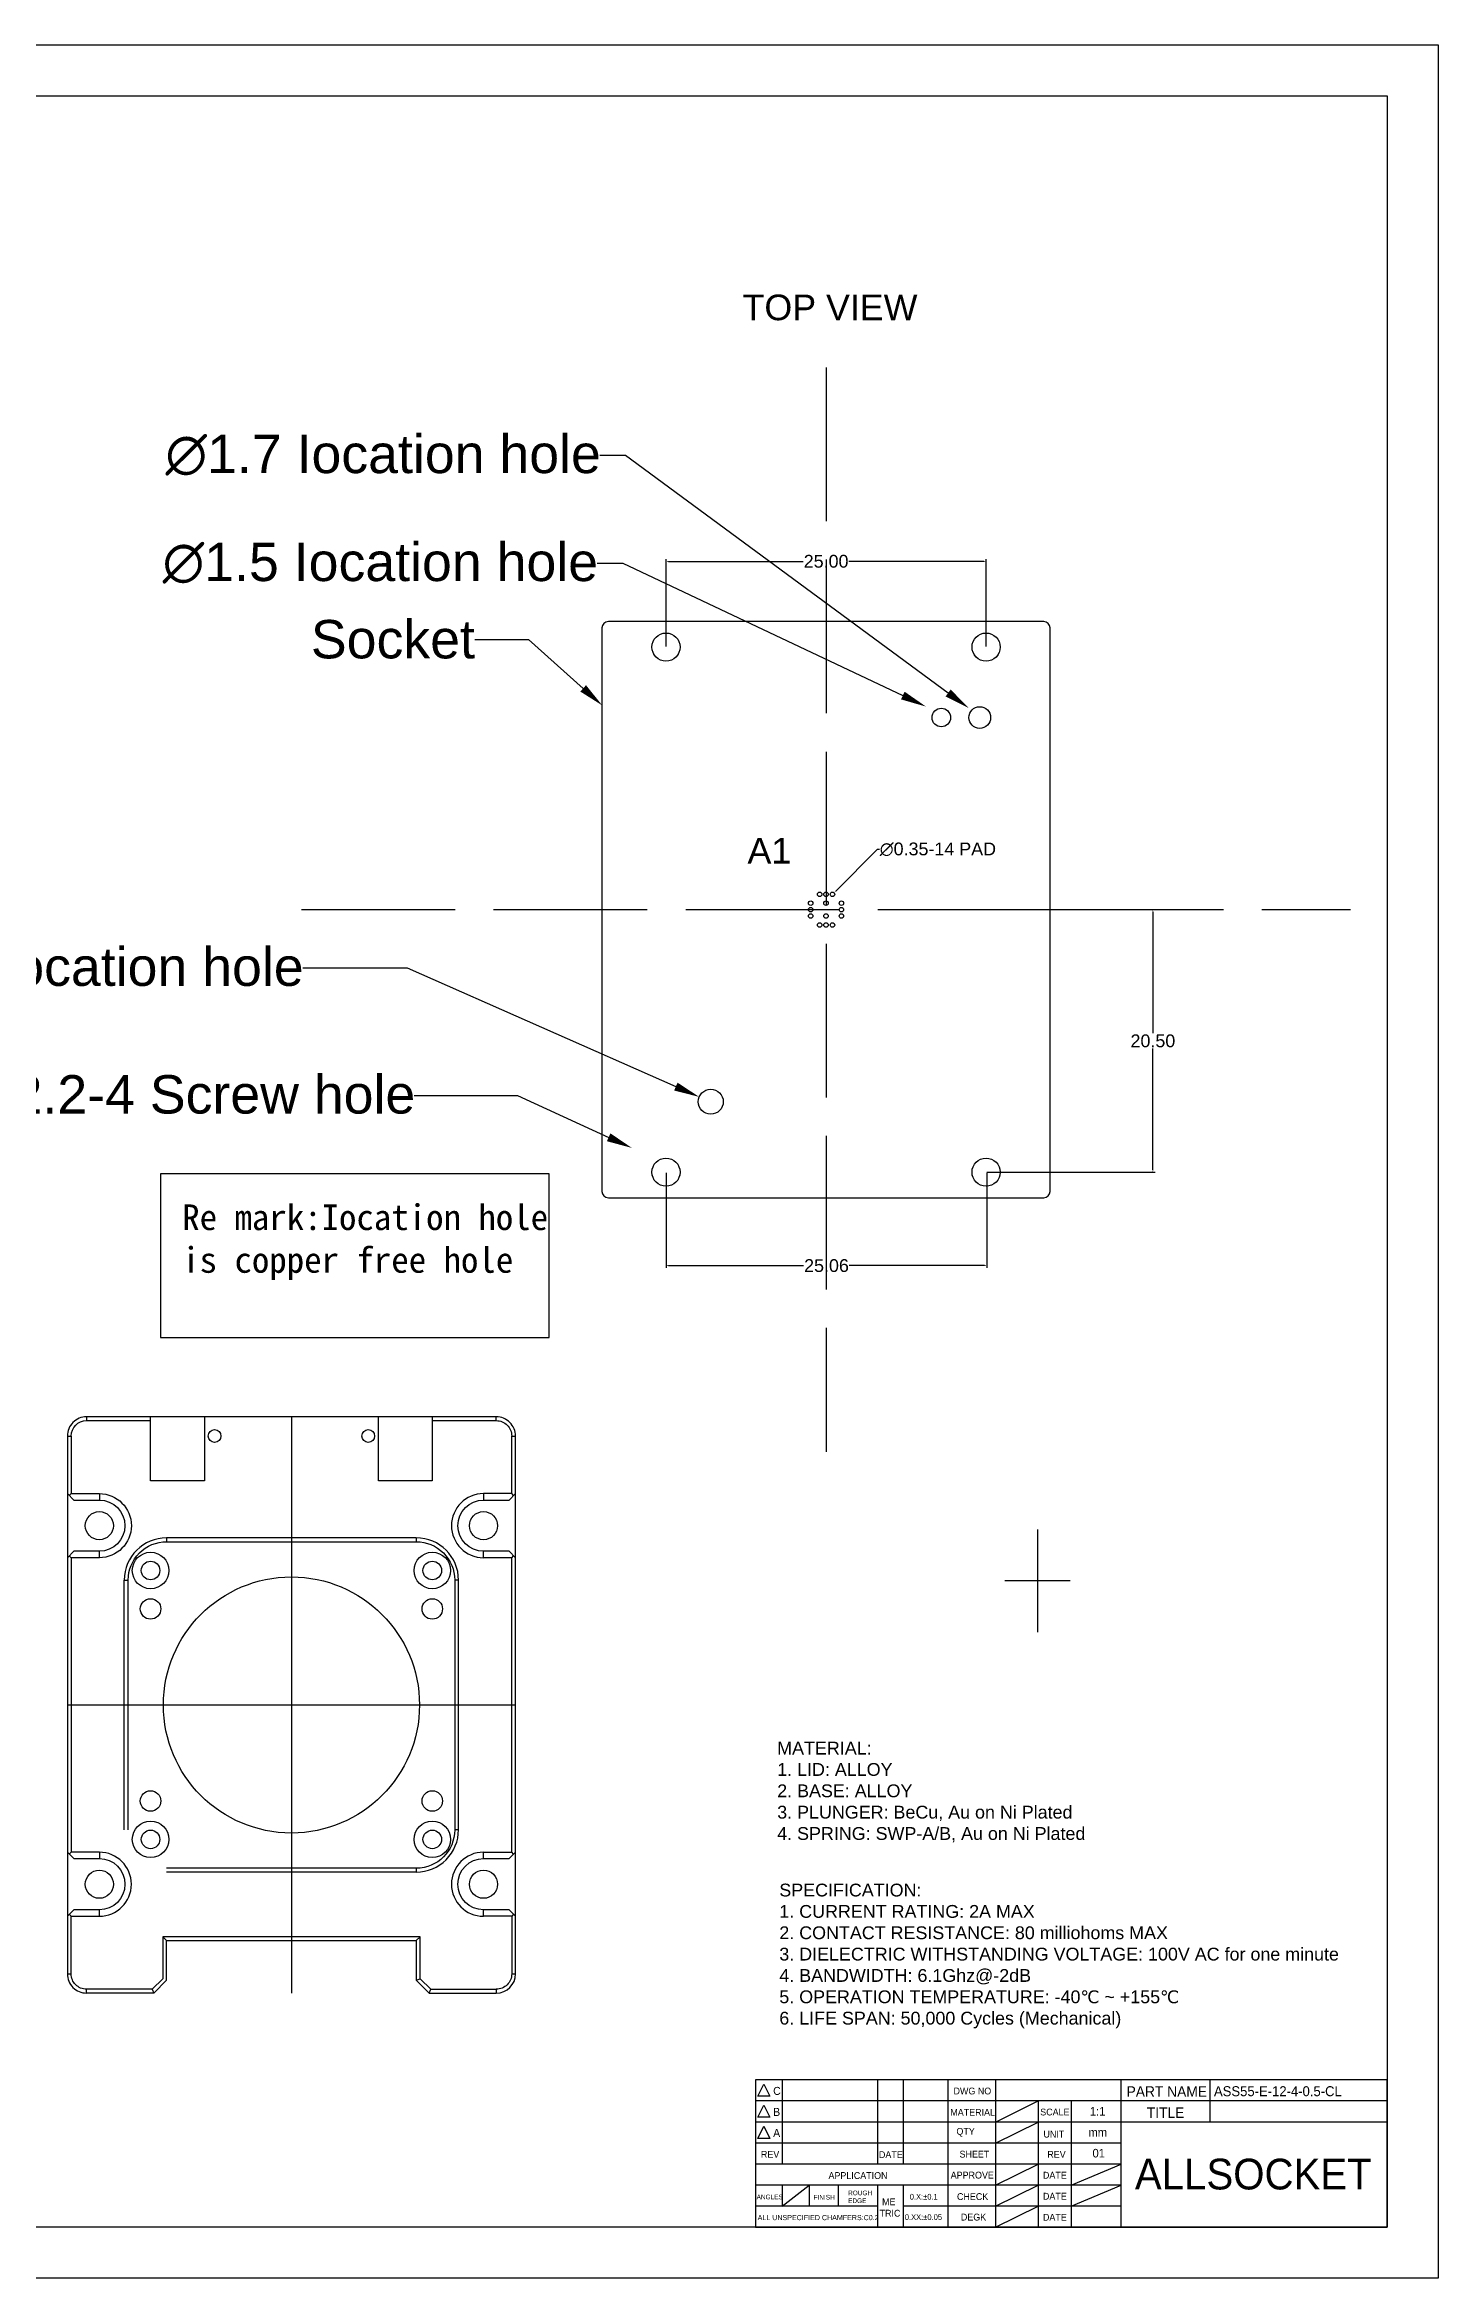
# Model space of a CAD drawing. Header units: inches. Extents: x 40 to 284, y 22 to 196.
# Drawn here: x 175.2 to 284, y 21.9 to 196.4 of the extents above; entities that cross this region are included whole.
import ezdxf

# ---------------------------------------------------------------- set-up
doc = ezdxf.new("R2010")
doc.units = ezdxf.units.IN
doc.header["$MEASUREMENT"] = 0
doc.linetypes.add('ACAD_ISO02W100', pattern=[15, 12, -3])
doc.layers.add('02___PRT_ALL_AXES', color=7, linetype='Continuous')
doc.layers.add('DIM', color=3, linetype='Continuous')
doc.styles.add('2', font='romans.shx', dxfattribs={"bigfont": 'bigfont.shx'})
doc.styles.add('GB', font='', dxfattribs={"height": 4})
doc.styles.get("Standard").update_dxf_attribs({"font": 'arial.ttf'})
doc.styles.get('GB').set_extended_font_data('KaiTi_GB2312')
doc.dimstyles.get("Standard").update_dxf_attribs({"dimtxt": 1, "dimasz": 0.18, "dimexe": 0.18, "dimexo": 0.0625, "dimgap": 0.09, "dimtad": 0, "dimtih": 1, "dimtoh": 1, "dimzin": 0, "dimdsep": 46, "dimtxsty": 'Standard', "dimcen": 0, "dimadec": 0, "dimazin": 0, "dimtfac": 1, "dimtofl": 0, "dimtmove": 0, "dimatfit": 3, "dimfxl": 1, "dimtolj": 1, "dimtzin": 0, "dimarcsym": 0})

# ---------------------------------------------------------------- blocks, each defined once
blk = doc.blocks.new('*D17')
at = {"color": 0, "lineweight": -2, "transparency": 16777216}
for p, q in [((218.3, 155.87), (220.3, 155.87)), ((220.3, 155.87), (242.17, 145.53))]:
    blk.add_line(p, q, dxfattribs=at)
at = {"color": 0, "transparency": 16777216}
blk.add_solid([(242.31, 145.83), (242.03, 145.23), (243.98, 144.67)], dxfattribs=at)
at = {"layer": 'Defpoints', "color": 0, "transparency": 16777216}
for p in [(243.98, 144.67), (245.34, 144.03)]:
    blk.add_point(p, dxfattribs=at)
at = {"color": 0, "transparency": 16777216, "insert": (201.37, 155.87), "char_height": 3, "attachment_point": 5}
blk.add_mtext('\\A1;∅1.5 Iocation hole', dxfattribs=at)
blk = doc.blocks.new('*D18')
at = {"color": 0, "lineweight": -2, "transparency": 16777216}
for p, q in [((195.31, 124.26), (203.47, 124.26)), ((203.47, 124.26), (224.44, 114.99))]:
    blk.add_line(p, q, dxfattribs=at)
at = {"color": 0, "transparency": 16777216}
blk.add_solid([(224.58, 115.3), (224.31, 114.69), (226.27, 114.19)], dxfattribs=at)
at = {"layer": 'Defpoints', "color": 0, "transparency": 16777216}
for p in [(226.27, 114.19), (228.1, 113.38)]:
    blk.add_point(p, dxfattribs=at)
at = {"color": 0, "transparency": 16777216, "insert": (178.38, 124.26), "char_height": 3, "attachment_point": 5}
blk.add_mtext('\\A1;∅2.0 Iocation hole', dxfattribs=at)
blk = doc.blocks.new('*D19')
at = {"color": 0, "lineweight": -2, "transparency": 16777216}
for p, q in [((204.02, 114.29), (212.09, 114.29)), ((212.09, 114.29), (219.2, 111.03))]:
    blk.add_line(p, q, dxfattribs=at)
at = {"color": 0, "transparency": 16777216}
blk.add_solid([(219.34, 111.34), (219.06, 110.73), (221.02, 110.2)], dxfattribs=at)
at = {"layer": 'Defpoints', "color": 0, "transparency": 16777216}
for p in [(221.02, 110.2), (223.02, 109.28)]:
    blk.add_point(p, dxfattribs=at)
at = {"color": 0, "transparency": 16777216, "insert": (186.75, 114.29), "char_height": 3, "attachment_point": 5}
blk.add_mtext('\\A1;∅2.2-4 Screw hole', dxfattribs=at)
blk = doc.blocks.new('*D20')
at = {"color": 0, "lineweight": -2, "transparency": 16777216}
for p, q in [((208.74, 149.91), (212.94, 149.91)), ((212.94, 149.91), (217.21, 146.09))]:
    blk.add_line(p, q, dxfattribs=at)
at = {"color": 0, "transparency": 16777216}
blk.add_solid([(217.43, 146.34), (216.99, 145.84), (218.7, 144.76)], dxfattribs=at)
at = {"layer": 'Defpoints', "color": 0, "transparency": 16777216}
for p in [(218.7, 144.76), (219.52, 144.03)]:
    blk.add_point(p, dxfattribs=at)
at = {"color": 0, "transparency": 16777216, "insert": (202.35, 149.91), "char_height": 3, "attachment_point": 5}
blk.add_mtext('\\A1;Socket', dxfattribs=at)
blk = doc.blocks.new('*D35')
at = {"color": 0, "lineweight": -2, "transparency": 16777216}
for p, q in [((223.68, 149.37), (223.68, 156.19)), ((223.86, 156.01), (234.39, 156.01)), ((248.5, 156.01), (237.96, 156.01)), ((248.68, 149.37), (248.68, 156.19))]:
    blk.add_line(p, q, dxfattribs=at)
at = {"color": 0, "transparency": 16777216}
for points in [[(223.86, 156.04), (223.86, 155.98), (223.68, 156.01)], [(248.5, 156.04), (248.5, 155.98), (248.68, 156.01)]]:
    blk.add_solid(points, dxfattribs=at)
at = {"layer": 'Defpoints', "color": 0, "transparency": 16777216}
for p in [(248.68, 156.01), (223.68, 149.31), (248.68, 149.31)]:
    blk.add_point(p, dxfattribs=at)
at = {"color": 0, "transparency": 16777216, "insert": (236.18, 156.01), "char_height": 1, "attachment_point": 5}
blk.add_mtext('\\A1;25.00', dxfattribs=at)
blk = doc.blocks.new('*D36')
at = {"color": 0, "lineweight": -2, "transparency": 16777216}
for p, q in [((248.74, 128.81), (261.88, 128.81)), ((261.7, 128.63), (261.7, 119.16)), ((261.7, 108.49), (261.7, 117.96)), ((248.74, 108.31), (261.88, 108.31))]:
    blk.add_line(p, q, dxfattribs=at)
at = {"color": 0, "transparency": 16777216}
for points in [[(261.67, 128.63), (261.73, 128.63), (261.7, 128.81)], [(261.67, 108.49), (261.73, 108.49), (261.7, 108.31)]]:
    blk.add_solid(points, dxfattribs=at)
at = {"layer": 'Defpoints', "color": 0, "transparency": 16777216}
for p in [(248.68, 128.81), (261.7, 128.81), (248.68, 108.31)]:
    blk.add_point(p, dxfattribs=at)
at = {"color": 0, "transparency": 16777216, "insert": (261.7, 118.56), "char_height": 1, "attachment_point": 5}
blk.add_mtext('\\A1;20.50', dxfattribs=at)
blk = doc.blocks.new('*D37')
at = {"color": 0, "lineweight": -2, "transparency": 16777216}
for p, q in [((223.68, 108.25), (223.68, 100.83)), ((248.74, 108.25), (248.74, 100.83)), ((223.86, 101.01), (234.42, 101.01)), ((248.56, 101.01), (237.99, 101.01))]:
    blk.add_line(p, q, dxfattribs=at)
at = {"color": 0, "transparency": 16777216}
for points in [[(223.86, 101.04), (223.86, 100.98), (223.68, 101.01)], [(248.56, 101.04), (248.56, 100.98), (248.74, 101.01)]]:
    blk.add_solid(points, dxfattribs=at)
at = {"layer": 'Defpoints', "color": 0, "transparency": 16777216}
for p in [(223.68, 108.31), (248.74, 108.31), (248.74, 101.01)]:
    blk.add_point(p, dxfattribs=at)
at = {"color": 0, "transparency": 16777216, "insert": (236.21, 101.01), "char_height": 1, "attachment_point": 5}
blk.add_mtext('\\A1;25.06', dxfattribs=at)
blk = doc.blocks.new('*D40')
at = {"color": 0, "lineweight": -2, "transparency": 16777216}
for p, q in [((218.51, 164.3), (220.51, 164.3)), ((220.51, 164.3), (245.71, 145.73))]:
    blk.add_line(p, q, dxfattribs=at)
at = {"color": 0, "transparency": 16777216}
blk.add_solid([(245.91, 146), (245.51, 145.46), (247.32, 144.55)], dxfattribs=at)
at = {"layer": 'Defpoints', "color": 0, "transparency": 16777216}
for p in [(247.32, 144.55), (248.7, 143.53)]:
    blk.add_point(p, dxfattribs=at)
at = {"color": 0, "transparency": 16777216, "insert": (201.59, 164.3), "char_height": 3, "attachment_point": 5}
blk.add_mtext('\\A1;∅1.7 Iocation hole', dxfattribs=at)
blk = doc.blocks.new('*D42')
at = {"color": 0, "lineweight": -2, "transparency": 16777216}
for p, q in [((240.16, 133.52), (236.93, 130.26)), ((240.34, 133.52), (240.16, 133.52))]:
    blk.add_line(p, q, dxfattribs=at)
at = {"color": 0, "transparency": 16777216}
blk.add_solid([(236.91, 130.28), (236.95, 130.24), (236.8, 130.14)], dxfattribs=at)
at = {"layer": 'Defpoints', "color": 0, "transparency": 16777216}
for p in [(236.55, 129.89), (236.8, 130.14)]:
    blk.add_point(p, dxfattribs=at)
at = {"color": 0, "transparency": 16777216, "insert": (244.91, 133.52), "char_height": 1, "attachment_point": 5}
blk.add_mtext('\\A1;∅0.35-14 PAD', dxfattribs=at)

msp = doc.modelspace()

# ---------------------------------------------------------------- linework, layer by layer
at = {"color": 0, "linetype": 'ACAD_ISO02W100'}
for p, q in [((236.176, 171.147), (236.176, 86.476)), ((195.214, 128.812), (277.139, 128.812))]:
    msp.add_line(p, q, dxfattribs=at)
at = {"color": 7, "linetype": 'Continuous'}
for p, q in [((218.676, 150.812), (218.676, 106.812)), ((253.176, 151.312), (219.176, 151.312)), ((253.676, 106.812), (253.676, 150.812)), ((219.176, 106.312), (253.176, 106.312))]:
    msp.add_line(p, q, dxfattribs=at)
at = {"color": 0}
msp.add_line((194.425, 89.206), (194.425, 44.206), dxfattribs=at)
for p, q in [((252.697, 80.4), (252.697, 72.4)), ((255.247, 76.4), (250.147, 76.4))]:
    msp.add_line(p, q)
at = {"color": 8, "lineweight": 25, "ltscale": 10}
for p, q in [((230.848, 36.147), (231.321, 37.093)), ((231.321, 37.093), (231.794, 36.147)), ((230.848, 34.506), (231.321, 35.452)), ((231.321, 35.452), (231.794, 34.506)), ((230.848, 32.858), (231.321, 33.805)), ((231.321, 33.805), (231.794, 32.858))]:
    msp.add_line(p, q, dxfattribs=at)
at = {"color": 8}
for p, q in [((232.759, 37.42), (232.759, 30.855)), ((240.187, 37.42), (240.187, 30.855)), ((242.201, 37.42), (242.201, 30.855)), ((245.699, 37.42), (245.699, 25.932)), ((249.4, 37.42), (249.4, 25.932)), ((259.226, 25.932), (259.226, 37.42)), ((266.143, 37.42), (266.143, 34.138)), ((279.991, 35.779), (230.668, 35.779)), ((252.747, 35.779), (252.747, 25.932)), ((255.313, 35.779), (255.313, 25.932)), ((245.699, 34.138), (230.668, 34.138)), ((279.991, 34.138), (245.699, 34.138)), ((259.226, 32.496), (230.668, 32.496)), ((259.226, 30.855), (230.668, 30.855)), ((259.226, 29.214), (230.668, 29.214)), ((232.759, 29.214), (232.759, 27.573)), ((234.863, 29.214), (234.863, 27.573)), ((237.123, 29.214), (237.123, 27.573)), ((240.187, 29.214), (240.187, 25.932)), ((242.201, 29.214), (242.201, 25.932)), ((240.187, 27.573), (230.668, 27.573)), ((259.226, 27.573), (242.201, 27.573))]:
    msp.add_line(p, q, dxfattribs=at)
at = {"color": 8, "linetype": 'ByBlock'}
for p, q in [((249.4, 34.138), (252.747, 35.779)), ((249.4, 32.496), (252.747, 34.138)), ((249.4, 29.214), (252.747, 30.855)), ((255.313, 29.214), (259.226, 30.855)), ((232.759, 27.573), (234.863, 29.214)), ((249.4, 27.573), (252.747, 29.214)), ((255.313, 27.573), (259.226, 29.214)), ((249.4, 25.932), (252.747, 27.573))]:
    msp.add_line(p, q, dxfattribs=at)
for points in [[(283.991, 21.932), (40.2, 21.932), (40.2, 196.357), (283.991, 196.357)], [(279.991, 25.932), (44.2, 25.932), (44.2, 192.357), (279.991, 192.357)]]:
    msp.add_lwpolyline(points, close=True)
at = {"color": 3}
msp.add_lwpolyline([(184.193, 95.395), (214.558, 95.395), (214.558, 108.187), (184.193, 108.187)], close=True, dxfattribs=at)
for points in [[(211.775, 50.356), (211.625, 50.206), (211.625, 45.706, -0.414217), (210.425, 44.506), (210.425, 44.206, 0.414205), (211.925, 45.706), (211.925, 87.706, 0.414215), (210.425, 89.206), (178.425, 89.206, 0.414218), (176.925, 87.706), (177.225, 87.706, -0.414177), (178.425, 88.906), (183.425, 88.906)], [(176.925, 87.706), (176.925, 45.706, 0.414216), (178.425, 44.206), (178.425, 44.506, -0.414217), (177.225, 45.706), (177.225, 50.206), (179.425, 50.206, 0.999988), (179.425, 55.206), (177.225, 55.206), (177.075, 55.056)], [(177.225, 87.706), (177.225, 83.206), (179.425, 83.206, -1), (179.425, 78.206), (177.225, 78.206), (177.075, 78.356)], [(205.425, 88.906), (210.425, 88.906, -0.414217), (211.625, 87.706), (211.925, 87.706)], [(176.925, 83.206), (177.425, 82.706), (179.425, 82.706, -1), (179.425, 78.706), (177.425, 78.706), (176.925, 78.206)], [(211.775, 83.056), (211.625, 83.206), (209.425, 83.206, 0.999988), (209.425, 78.206), (209.425, 78.706, -1), (209.425, 82.706), (211.425, 82.706), (211.925, 83.206)], [(204.175, 53.656, 0.414217), (207.475, 56.956), (207.475, 76.456, 0.414213), (204.175, 79.756), (184.675, 79.756, 0.414212), (181.375, 76.456), (181.675, 76.456, -0.414218), (184.675, 79.456), (204.175, 79.456, -0.414214), (207.175, 76.456), (207.175, 56.956, -0.414211), (204.175, 53.956), (204.175, 53.656)], [(176.925, 55.206), (177.425, 54.706), (179.425, 54.706, -1), (179.425, 50.706), (177.425, 50.706), (176.925, 50.206)], [(209.425, 55.206, 0.999988), (209.425, 50.206), (209.425, 50.706, -1), (209.425, 54.706), (209.425, 55.206)]]:
    msp.add_lwpolyline(points, format="xyb")
for points in [[(178.425, 89.206), (178.425, 88.906)], [(187.625, 89.206), (187.625, 84.206), (183.425, 84.206), (183.425, 89.206)], [(205.425, 89.206), (205.425, 84.206), (201.225, 84.206), (201.225, 89.206)], [(210.425, 88.906), (210.425, 89.206)], [(211.625, 83.206), (211.625, 87.706)], [(177.225, 83.206), (177.075, 83.056)], [(179.425, 83.206), (179.425, 82.706)], [(209.425, 83.206), (209.425, 82.706)], [(179.425, 78.206), (179.425, 78.706)], [(184.675, 79.756), (184.675, 79.456)], [(204.175, 79.756), (204.175, 79.456)], [(211.925, 78.206), (211.425, 78.706), (209.425, 78.706)], [(177.225, 78.206), (177.225, 55.206)], [(211.775, 55.056), (211.625, 55.206), (211.625, 78.206), (209.425, 78.206)], [(211.625, 78.206), (211.775, 78.356)], [(181.375, 56.956), (181.375, 76.456)], [(181.675, 56.956), (181.675, 76.456)], [(207.475, 76.456), (207.175, 76.456)], [(176.925, 66.706), (211.925, 66.706)], [(207.475, 56.956), (207.175, 56.956)], [(179.425, 55.206), (179.425, 54.706)], [(209.425, 54.706), (211.425, 54.706), (211.925, 55.206)], [(209.425, 55.206), (211.625, 55.206)], [(204.175, 53.956), (184.675, 53.956)], [(204.175, 53.656), (184.675, 53.656)], [(179.425, 50.206), (179.425, 50.706)], [(211.925, 50.206), (211.425, 50.706), (209.425, 50.706)], [(177.075, 50.356), (177.225, 50.206)], [(211.625, 50.206), (209.425, 50.206)], [(204.475, 48.606), (184.375, 48.606), (184.375, 45.33), (183.551, 44.506), (183.675, 44.206), (184.675, 45.206), (184.675, 48.306), (204.175, 48.306)], [(184.675, 48.306), (184.375, 48.606)], [(204.175, 48.306), (204.175, 45.206), (204.475, 45.33), (204.475, 48.606), (204.175, 48.306)], [(176.925, 45.706), (177.225, 45.706)], [(211.625, 45.706), (211.925, 45.706)], [(183.551, 44.506), (178.425, 44.506)], [(183.675, 44.206), (178.425, 44.206)], [(204.175, 45.206), (205.175, 44.206), (205.299, 44.506), (204.475, 45.33)], [(205.175, 44.206), (210.425, 44.206)], [(205.299, 44.506), (210.425, 44.506)]]:
    msp.add_lwpolyline(points)
at = {"color": 8}
msp.add_lwpolyline([(279.991, 25.932), (279.991, 37.42), (230.668, 37.42), (230.668, 25.932)], close=True, dxfattribs=at)
at = {"color": 8, "lineweight": 25, "ltscale": 10}
for points in [[(231.794, 36.147), (230.848, 36.147)], [(231.794, 34.506), (230.848, 34.506)], [(231.794, 32.858), (230.848, 32.858)]]:
    msp.add_lwpolyline(points, dxfattribs=at)
for centre, radius in [((223.676, 149.312), 1.1), ((248.676, 149.312), 1.1), ((245.176, 143.812), 0.725), ((248.176, 143.812), 0.85), ((223.676, 108.312), 1.1), ((248.676, 108.312), 1.1), ((188.425, 87.706), 0.5), ((200.425, 87.706), 0.5), ((179.425, 80.706), 1.1), ((209.425, 80.706), 1.1), ((183.425, 77.206), 1.425), ((205.425, 77.206), 1.425), ((183.425, 77.206), 0.725), ((205.425, 77.206), 0.725), ((183.425, 74.206), 0.8), ((194.425, 66.706), 10), ((205.425, 74.206), 0.8), ((183.425, 59.206), 0.8), ((205.425, 59.206), 0.8), ((183.425, 56.206), 1.425), ((205.425, 56.206), 1.425), ((183.425, 56.206), 0.725), ((205.425, 56.206), 0.725), ((179.425, 52.706), 1.1), ((209.425, 52.706), 1.1)]:
    msp.add_circle(centre, radius)
at = {"color": 5}
for centre in [(223.676, 149.311), (248.676, 149.311), (223.676, 108.311), (248.676, 108.311)]:
    msp.add_circle(centre, 1.1, dxfattribs=at)
at = {"color": 1}
for centre in [(234.976, 129.312), (235.676, 130.012), (236.176, 130.012), (236.176, 129.312), (236.676, 130.012), (237.376, 129.312), (234.976, 128.812), (234.976, 128.312), (235.676, 127.612), (236.176, 128.312), (236.176, 127.612), (236.676, 127.612), (237.376, 128.812), (237.376, 128.312)]:
    msp.add_circle(centre, 0.175, dxfattribs=at)
at = {"color": 7, "linetype": 'Continuous'}
for centre, start, end in [((219.176, 150.812), 90, 180), ((253.176, 150.812), 0, 90), ((219.176, 106.812), 180, 270), ((253.176, 106.812), 270, 0)]:
    msp.add_arc(centre, 0.5, start, end, dxfattribs=at)
at = {"layer": '02___PRT_ALL_AXES', "color": 7, "linetype": 'Continuous'}
msp.add_circle((227.176, 113.812), 0.975, dxfattribs=at)

# ---------------------------------------------------------------- texts
at = {"insert": (229.656, 176.841), "char_height": 2, "attachment_point": 1}
msp.add_mtext('TOP VIEW', dxfattribs=at)
at = {"color": 1, "insert": (230.042, 134.414), "char_height": 2, "attachment_point": 1}
msp.add_mtext_dynamic_manual_height_columns('A1', width=2.65124, gutter_width=10, heights=[0], dxfattribs=at)
at = {"color": 4, "insert": (185.897, 105.791), "char_height": 2, "attachment_point": 1}
msp.add_mtext_dynamic_manual_height_columns('{\\fFangSong|b0|i0|c0|p49;Re mark:\\A1;\\C4;Iocation hole is copper free hole}', width=28.92652, gutter_width=10, heights=[0], dxfattribs=at)
at = {"char_height": 1, "attachment_point": 1}
for s, width, insert in [('MATERIAL:\\P1. LID: ALLOY\\P2. BASE: ALLOY\\P3. PLUNGER: BeCu, Au on Ni Plated\\P4. SPRING: SWP-A/B, Au on Ni Plated', 30.44799, (232.361, 63.836)), ('SPECIFICATION:\\P1. CURRENT RATING: 2A MAX\\P2. CONTACT RESISTANCE: 80 milliohoms MAX\\P3. DIELECTRIC WITHSTANDING VOLTAGE: 100V AC for one minute\\P4. BANDWIDTH: 6.1Ghz@-2dB\\P5. OPERATION TEMPERATURE: -40℃ ~ +155℃\\P6. LIFE SPAN: 50,000 Cycles (Mechanical)', 44.15605, (232.527, 52.751))]:
    msp.add_mtext_dynamic_manual_height_columns(s, width=width, gutter_width=1, heights=[0], dxfattribs=dict(at, insert=insert))
at = {"color": 8, "lineweight": 25, "ltscale": 10, "char_height": 0.6248, "width": 0.80583, "attachment_point": 1, "style": '2'}
for s, insert in [('{\\f@Gulim|b0|i0|c134|p34;C}', (232.047, 36.879)), ('{\\f@Gulim|b0|i0|c134|p34;B}', (232.047, 35.237)), ('{\\f@Gulim|b0|i0|c134|p34;A}', (232.047, 33.596))]:
    msp.add_mtext(s, dxfattribs=dict(at, insert=insert))
at = {"layer": 'DIM', "color": 8, "lineweight": 25, "attachment_point": 7, "style": 'GB'}
for s, insert, char_height, width in [('{\\f@Gulim|b0|i0|c134|p34;DWG NO}', (246.13, 36.285), 0.5332, 4.45545), ('{\\f@Gulim|b0|i0|c134|p34;PART NAME}', (259.646, 36.105), 0.82284, 6.61692), ('{\\f@Gulim|b0|i0|c134|p34;ASS55-E-12-4-0.5-CL}', (266.47, 36.143), 0.78, 6.5696), ('{\\f@Gulim|b0|i0|c134|p34;MATERIAL}', (245.88, 34.633), 0.5332, 1.8687), ('{\\f@Gulim|b0|i0|c134|p34;SCALE}', (252.902, 34.644), 0.5332, 1.8687), ('{\\f@Gulim|b0|i0|c134|p34;1:1}', (256.778, 34.644), 0.6665, 1.60638), ('{\\f@Gulim|b0|i0|c134|p34;TITLE}', (261.226, 34.453), 0.82284, 3.66557), ('{\\f@Gulim|b0|i0|c134|p34;UNIT}', (253.153, 32.916), 0.5332, 1.8687), ('{\\f@Gulim|b0|i0|c134|p34;mm}', (256.666, 33.003), 0.6665, 1.60638), ('{\\f@Gulim|b0|i0|c134|p34;REV}', (231.09, 31.35), 0.5332, 1.8687), ('{\\f@Gulim|b0|i0|c134|p34;DATE}', (240.305, 31.322), 0.5332, 1.8687), ('{\\f@Gulim|b0|i0|c134|p34;SHEET}', (246.6, 31.353), 0.5332, 1.8687), ('{\\f@Gulim|b0|i0|c134|p34;REV}', (253.455, 31.35), 0.5332, 1.8687), ('{\\f@Gulim|b0|i0|c134|p34;01}', (256.983, 31.362), 0.6665, 1.60638), ('{\\f@Gulim|b0|i0|c134|p34;APPLICATION}', (236.366, 29.683), 0.5332, 1.8687), ('{\\f@Gulim|b0|i0|c134|p34;APPROVE}', (245.91, 29.716), 0.5332, 1.8687), ('{\\f@Gulim|b0|i0|c134|p34;DATE}', (253.114, 29.716), 0.5332, 1.8687), ('{\\f@Gulim|b0|i0|c134|p34;ALLSOCKET}', (260.294, 28.838), 2.4, 18.58931), ('{\\f@Gulim|b0|i0|c134|p34;ROUGH \\PEDGE}', (237.9, 27.804), 0.36471, 1.47433), ('{\\f@Gulim|b0|i0|c134|p34; ME\\PTRIC}', (240.358, 26.742), 0.5332, 1.8687), ('{\\f@Gulim|b0|i0|c134|p34;0.X:%%P0.1}', (242.713, 28.07), 0.44989, 3.0283), ('{\\f@Gulim|b0|i0|c134|p34;CHECK}', (246.401, 28.04), 0.5332, 1.8687), ('{\\f@Gulim|b0|i0|c134|p34;DATE}', (253.114, 28.075), 0.5332, 1.8687), ('{\\f@Gulim|b0|i0|c134|p34;0.XX:%%P0.05}', (242.326, 26.48), 0.44989, 3.37557), ('{\\f@Gulim|b0|i0|c134|p34;DEGK}', (246.706, 26.438), 0.5332, 1.8687), ('{\\f@Gulim|b0|i0|c134|p34;DATE}', (253.114, 26.434), 0.5332, 1.8687)]:
    msp.add_mtext(s, dxfattribs=dict(at, insert=insert, char_height=char_height, width=width))
at = {"layer": 'DIM', "color": 8, "linetype": 'ByBlock', "lineweight": 25, "insert": (245.971, 32.994), "char_height": 0.53307, "width": 1.86822, "attachment_point": 7, "style": 'GB'}
msp.add_mtext('{\\f@Gulim|b0|i0|c134|p34;  QTY}', dxfattribs=at)
at = {"layer": 'DIM', "color": 8, "lineweight": 9, "attachment_point": 7, "style": 'GB'}
for s, insert, char_height, width in [('{\\f@Gulim|b0|i0|c134|p34;ANGLES}', (230.753, 28.098), 0.36471, 1.97691), ('{\\f@Gulim|b0|i0|c134|p34;FINISH}', (235.202, 28.078), 0.36471, 1.70576), ('{\\f@Gulim|b0|i0|c134|p34;\\C8;ALL UNSPECIFIED CHAMFERS:C0.2}', (230.836, 26.468), 0.40118, 9.51603)]:
    msp.add_mtext(s, dxfattribs=dict(at, insert=insert, char_height=char_height, width=width))

# ---------------------------------------------------------------- dimensions: what is measured, and where the dimension line sits
at = {"color": 3}
for p1, p2, text, override, picture, middle in [((248.696, 143.533), (247.321, 144.547), '<> Iocation hole', {"dimtxt": 3, "dimasz": 2, "dimdec": 1, "dimcen": 0, "dimtdec": 1}, '*D40', (201.588, 164.302)), ((245.335, 144.032), (243.979, 144.673), '<> Iocation hole', {"dimtxt": 3, "dimasz": 2, "dimdec": 1, "dimcen": 0, "dimtdec": 1}, '*D17', (201.371, 155.871)), ((228.101, 113.378), (226.272, 114.186), '<> Iocation hole', {"dimtxt": 3, "dimasz": 2, "dimdec": 1, "dimcen": 0, "dimtdec": 1}, '*D18', (178.383, 124.257)), ((223.022, 109.285), (221.021, 110.2), '<>-4 Screw hole', {"dimtxt": 3, "dimasz": 2, "dimdec": 1, "dimcen": 0, "dimtdec": 1, "dimtmove": 0}, '*D19', (186.747, 114.289))]:
    dim = msp.add_diameter_dim_2p(p1=p1, p2=p2, text=text, dimstyle='Standard', override=override, dxfattribs=at)
    dim.commit()
    dim.dimension.update_dxf_attribs({"geometry": picture, "text_midpoint": middle, "dimtype": 163})
for base, p1, p2, picture, middle in [((248.676, 156.007), (223.676, 149.311), (248.676, 149.311), '*D35', (236.176, 156.007)), ((248.739, 101.009), (223.676, 108.311), (248.739, 108.312), '*D37', (236.208, 101.009))]:
    dim = msp.add_linear_dim(base=base, p1=p1, p2=p2, dimstyle='Standard')
    dim.commit()
    dim.dimension.update_dxf_attribs({"geometry": picture, "text_midpoint": middle})
dim = msp.add_radius_dim(center=(219.52, 144.025), mpoint=(218.7, 144.759), text='Socket', dimstyle='Standard', override={"dimtxt": 3, "dimasz": 2, "dimdec": 1, "dimcen": 0, "dimtdec": 1, "dimtmove": 0}, dxfattribs=at)
dim.commit()
dim.dimension.update_dxf_attribs({"geometry": '*D20', "text_midpoint": (202.349, 149.915), "dimtype": 164})
dim = msp.add_diameter_dim_2p(p1=(236.553, 129.887), p2=(236.8, 130.136), text='<>-14 PAD', dimstyle='Standard')
dim.commit()
dim.dimension.update_dxf_attribs({"geometry": '*D42', "text_midpoint": (244.906, 133.521), "dimtype": 163})
dim = msp.add_linear_dim(base=(261.698, 128.812), p1=(248.676, 108.312), p2=(248.676, 128.812), angle=90, dimstyle='Standard')
dim.commit()
dim.dimension.update_dxf_attribs({"geometry": '*D36', "text_midpoint": (261.698, 118.562)})

doc.saveas('drawing.dxf')
